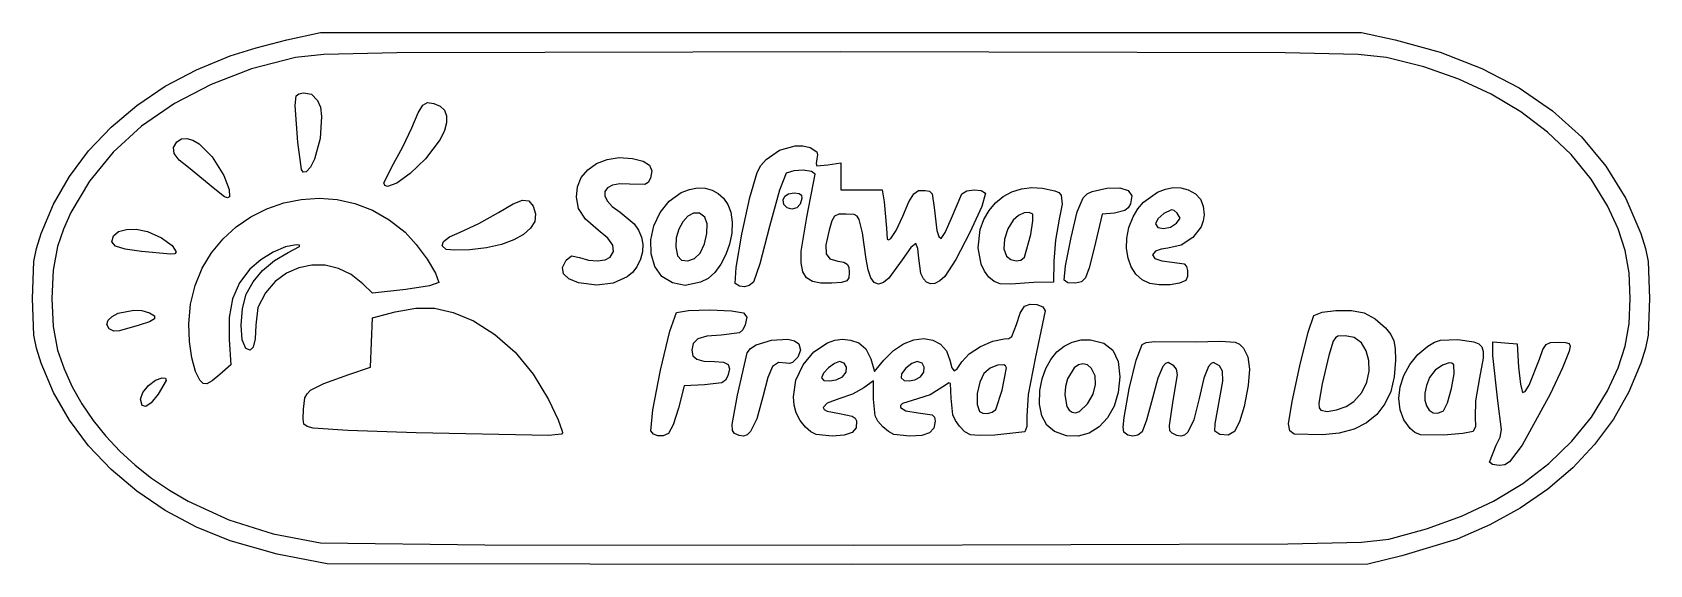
# Model space of a CAD drawing. Extents: x 0 to 141, y 0 to 47.
import ezdxf

# ---------------------------------------------------------------- set-up
doc = ezdxf.new("R2010")
doc.units = 0
doc.layers.get('0').update_dxf_attribs({"linetype": 'CONTINUOUS'})

msp = doc.modelspace()

# ---------------------------------------------------------------- linework, layer by layer
at = {"color": 7}
for p, q in [((22.150221, 45.908417), (25.090632, 46.566667)), ((25.090632, 46.566667), (70.3873, 46.566667)), ((70.3873, 46.566667), (115.683967, 46.566667)), ((115.683967, 46.566667), (118.624378, 45.908417)), ((17.211332, 44.532609), (19.486502, 45.232745)), ((19.486502, 45.232745), (22.150221, 45.908417)), ((118.624378, 45.908417), (122.554435, 44.83038)), ((14.280161, 43.319862), (17.211332, 44.532609)), ((22.896388, 44.369028), (19.088876, 43.381876)), ((25.372122, 44.646866), (22.896388, 44.369028)), ((31.718288, 44.798105), (25.372122, 44.646866)), ((70.3873, 44.873333), (31.718288, 44.798105)), ((109.056312, 44.798105), (70.3873, 44.873333)), ((115.402477, 44.646866), (109.056312, 44.798105)), ((117.878211, 44.369028), (115.402477, 44.646866)), ((121.121792, 43.557399), (117.878211, 44.369028)), ((122.554435, 44.83038), (126.154903, 43.435287)), ((11.567574, 41.871206), (14.280161, 43.319862)), ((19.088876, 43.381876), (15.56922, 42.041722)), ((124.16475, 42.490527), (121.121792, 43.557399)), ((126.987427, 41.181601), (124.16475, 42.490527)), ((126.154903, 43.435287), (129.410772, 41.734965)), ((9.089579, 40.201708), (11.567574, 41.871206)), ((15.56922, 42.041722), (12.367841, 40.372712)), ((22.86965, 40.216666), (22.966864, 41.052749)), ((22.966864, 41.052749), (23.191125, 41.214134)), ((23.191125, 41.214134), (23.591293, 41.29204)), ((23.591293, 41.29204), (24.288031, 41.197118)), ((24.288031, 41.197118), (24.830508, 40.645881)), ((129.570164, 39.643811), (126.987427, 41.181601)), ((129.410772, 41.734965), (132.307031, 39.741242)), ((6.862187, 38.326434), (9.089579, 40.201708)), ((12.367841, 40.372712), (9.515158, 38.398995)), ((23.115486, 37.023539), (22.86965, 40.216666)), ((24.830508, 40.645881), (25.068911, 40.048711)), ((25.068911, 40.048711), (25.178103, 39.246175)), ((33.02072, 38.270668), (33.568565, 39.564607)), ((33.568565, 39.564607), (33.974788, 40.242913)), ((33.974788, 40.242913), (34.383698, 40.464985)), ((34.383698, 40.464985), (34.939602, 40.390225)), ((34.939602, 40.390225), (35.501924, 40.153969)), ((35.501924, 40.153969), (35.873416, 39.784941)), ((35.873416, 39.784941), (36.056164, 39.296984)), ((131.8933, 37.890344), (129.570164, 39.643811)), ((132.307031, 39.741242), (134.828669, 37.465946)), ((4.901407, 36.260449), (6.862187, 38.326434)), ((9.515158, 38.398995), (7.041591, 36.144718)), ((25.178103, 39.246175), (25.058914, 37.333064)), ((32.257517, 36.606965), (33.02072, 38.270668)), ((35.863765, 38.019654), (35.492789, 37.257968)), ((36.052252, 38.703941), (35.863765, 38.019654)), ((36.056164, 39.296984), (36.052252, 38.703941)), ((12.285907, 36.562859), (12.588188, 37.055777)), ((12.588188, 37.055777), (12.978629, 37.295707)), ((12.978629, 37.295707), (13.443508, 37.33249)), ((13.443508, 37.33249), (13.96242, 37.180892)), ((13.96242, 37.180892), (14.514965, 36.855677)), ((14.514965, 36.855677), (15.639346, 35.74345)), ((23.418795, 34.62489), (23.115486, 37.023539)), ((25.058914, 37.333064), (24.573056, 35.522671)), ((31.443747, 35.141518), (32.257517, 36.606965)), ((35.492789, 37.257968), (34.211709, 35.557765)), ((65.048179, 36.329734), (66.395409, 36.708465)), ((66.395409, 36.708465), (67.066781, 36.702653)), ((67.066781, 36.702653), (67.700895, 36.549798)), ((133.937178, 35.93439), (131.8933, 37.890344)), ((134.828669, 37.465946), (136.960677, 34.920903)), ((3.22325, 34.018819), (4.901407, 36.260449)), ((7.041591, 36.144718), (4.977561, 33.634028)), ((12.346963, 36.035239), (12.285907, 36.562859)), ((12.779103, 35.45552), (12.346963, 36.035239)), ((13.590076, 34.806306), (12.779103, 35.45552)), ((15.639346, 35.74345), (16.653435, 34.113921)), ((24.573056, 35.522671), (24.223913, 34.848533)), ((34.211709, 35.557765), (32.893934, 34.280162)), ((49.099557, 35.156047), (50.023413, 35.517746)), ((50.023413, 35.517746), (51.083562, 35.676047)), ((51.083562, 35.676047), (52.250749, 35.603832)), ((52.250749, 35.603832), (53.154912, 35.364918)), ((53.154912, 35.364918), (53.716317, 34.998807)), ((63.418474, 34.976157), (63.873793, 35.515155)), ((63.873793, 35.515155), (65.048179, 36.329734)), ((67.700895, 36.549798), (68.292164, 36.179179)), ((68.293691, 35.551395), (68.215911, 35.15574)), ((68.292164, 36.179179), (68.353004, 35.920408)), ((68.353004, 35.920408), (68.293691, 35.551395)), ((69.251937, 35.027263), (70.3873, 35.208814)), ((70.3873, 35.208814), (70.3873, 34.043857)), ((135.682138, 33.789138), (133.937178, 35.93439)), ((1.843725, 31.61661), (3.22325, 34.018819)), ((15.880781, 32.934783), (13.590076, 34.806306)), ((16.653435, 34.113921), (17.136994, 32.896718)), ((23.584535, 34.415067), (23.418795, 34.62489)), ((23.418795, 34.62489), (23.418795, 34.62489)), ((23.820646, 34.431119), (23.584535, 34.415067)), ((24.223913, 34.848533), (23.820646, 34.431119)), ((30.593967, 33.48918), (31.443747, 35.141518)), ((32.893934, 34.280162), (31.733947, 33.44219)), ((47.43831, 33.12172), (47.777749, 33.930917)), ((47.777749, 33.930917), (48.34125, 34.618065)), ((48.34125, 34.618065), (49.099557, 35.156047)), ((53.800891, 33.89597), (53.588191, 33.518025)), ((53.716317, 34.998807), (53.932474, 34.508243)), ((53.932474, 34.508243), (53.800891, 33.89597)), ((62.458839, 32.188786), (63.086835, 34.366279)), ((63.086835, 34.366279), (63.418474, 34.976157)), ((65.625125, 34.317982), (65.039853, 32.849753)), ((66.272261, 34.52199), (65.625125, 34.317982)), ((67.104623, 34.565718), (66.272261, 34.52199)), ((67.822972, 34.460945), (67.104623, 34.565718)), ((67.41162, 30.498079), (68.128072, 34.219453)), ((68.128072, 34.219453), (67.822972, 34.460945)), ((68.215911, 35.15574), (68.295071, 34.966374)), ((68.295071, 34.966374), (69.251937, 35.027263)), ((70.3873, 34.043857), (70.3873, 32.878897)), ((137.10852, 31.467777), (135.682138, 33.789138)), ((136.960677, 34.920903), (138.688043, 32.117941)), ((4.977561, 33.634028), (3.353488, 30.891073)), ((16.719046, 32.258892), (15.880781, 32.934783)), ((15.880781, 32.934783), (15.880781, 32.934783)), ((17.136994, 32.896718), (17.148324, 32.262289)), ((30.676257, 33.2305), (30.593967, 33.48918)), ((30.593967, 33.48918), (30.593967, 33.48918)), ((30.908405, 33.144859), (30.676257, 33.2305)), ((31.733947, 33.44219), (30.908405, 33.144859)), ((47.352189, 32.217589), (47.43831, 33.12172)), ((49.832246, 32.731771), (49.821982, 32.342392)), ((50.059609, 33.047184), (49.832246, 32.731771)), ((50.497484, 33.269086), (50.059609, 33.047184)), ((51.139281, 33.377934), (50.497484, 33.269086)), ((51.97841, 33.354185), (51.139281, 33.377934)), ((53.302963, 33.328327), (51.97841, 33.354185)), ((53.588191, 33.518025), (53.302963, 33.328327)), ((55.430754, 31.895059), (56.476626, 32.625394)), ((56.476626, 32.625394), (57.199406, 32.901467)), ((57.199406, 32.901467), (57.898415, 33.026848)), ((57.898415, 33.026848), (58.559201, 33.00722)), ((58.559201, 33.00722), (59.167306, 32.848261)), ((59.167306, 32.848261), (59.708277, 32.555653)), ((59.708277, 32.555653), (60.167657, 32.135077)), ((65.039853, 32.849753), (64.177187, 29.66464)), ((65.484118, 32.323881), (65.810723, 32.525671)), ((65.810723, 32.525671), (66.311735, 32.596681)), ((66.311735, 32.596681), (66.733603, 32.554387)), ((66.733603, 32.554387), (66.947614, 32.403505)), ((66.947614, 32.403505), (66.973085, 32.108036)), ((70.3873, 32.878897), (72.184819, 32.878897)), ((72.184819, 32.878897), (73.982337, 32.878897)), ((73.982337, 32.878897), (74.157267, 31.820564)), ((76.297158, 31.814048), (76.717708, 32.516785)), ((76.717708, 32.516785), (77.146481, 32.807195)), ((77.146481, 32.807195), (77.70092, 32.822611)), ((77.70092, 32.822611), (78.09735, 32.736984)), ((78.09735, 32.736984), (78.326652, 32.527545)), ((78.326652, 32.527545), (78.504381, 31.326675)), ((79.994413, 30.409453), (80.910046, 32.52612)), ((80.910046, 32.52612), (81.335934, 32.77665)), ((81.335934, 32.77665), (81.965186, 32.869271)), ((81.965186, 32.869271), (82.580865, 32.799928)), ((82.580865, 32.799928), (82.966035, 32.564564)), ((82.966035, 32.564564), (82.631524, 31.40547)), ((84.512505, 32.274585), (85.270276, 32.681988)), ((85.270276, 32.681988), (86.10119, 32.947543)), ((86.10119, 32.947543), (86.990732, 33.061625)), ((86.990732, 33.061625), (87.924386, 33.014606)), ((87.924386, 33.014606), (89.012043, 32.792089)), ((89.012043, 32.792089), (89.345016, 32.624146)), ((89.345016, 32.624146), (89.553605, 32.388639)), ((89.553605, 32.388639), (89.646188, 31.625619)), ((91.475912, 32.161422), (91.818494, 32.506552)), ((91.818494, 32.506552), (92.255163, 32.732436)), ((92.255163, 32.732436), (93.535692, 32.99756)), ((93.535692, 32.99756), (94.643989, 33.03684)), ((94.643989, 33.03684), (95.378036, 32.810806)), ((95.378036, 32.810806), (95.701655, 32.343184)), ((96.720292, 31.789778), (97.94678, 32.664769)), ((97.94678, 32.664769), (98.619862, 32.926427)), ((98.619862, 32.926427), (99.302045, 33.055762)), ((99.302045, 33.055762), (99.970236, 33.04145)), ((99.970236, 33.04145), (100.601343, 32.872166)), ((100.601343, 32.872166), (101.236112, 32.51907)), ((101.236112, 32.51907), (101.669277, 32.05671)), ((0.778841, 29.068889), (1.843725, 31.61661)), ((16.986785, 32.178696), (16.719046, 32.258892)), ((17.148324, 32.262289), (16.986785, 32.178696)), ((19.028845, 30.516449), (20.412265, 31.214117)), ((20.412265, 31.214117), (21.877419, 31.723323)), ((21.877419, 31.723323), (23.400692, 32.034063)), ((23.400692, 32.034063), (24.958474, 32.136333)), ((24.958474, 32.136333), (26.527152, 32.020128)), ((26.527152, 32.020128), (28.083113, 31.675447)), ((28.083113, 31.675447), (29.602747, 31.092283)), ((29.602747, 31.092283), (31.06244, 30.260634)), ((40.574381, 30.899978), (41.838112, 31.643121)), ((41.838112, 31.643121), (42.673875, 31.967036)), ((42.673875, 31.967036), (43.212291, 31.895735)), ((43.212291, 31.895735), (43.583981, 31.453232)), ((43.583981, 31.453232), (43.803125, 30.769317)), ((47.548642, 31.245641), (47.352189, 32.217589)), ((48.153028, 30.327304), (47.548642, 31.245641)), ((49.821982, 32.342392), (50.035409, 31.89859)), ((50.035409, 31.89859), (50.479115, 31.419909)), ((50.479115, 31.419909), (51.159689, 30.925891)), ((54.637557, 30.900277), (55.430754, 31.895059)), ((60.167657, 32.135077), (60.530993, 31.592212)), ((60.530993, 31.592212), (60.783828, 30.932741)), ((61.765953, 29.014686), (62.458839, 32.188786)), ((65.347023, 32.008167), (65.484118, 32.323881)), ((65.414545, 31.595387), (65.347023, 32.008167)), ((65.694235, 31.29089), (65.414545, 31.595387)), ((65.414545, 31.595387), (65.414545, 31.595387)), ((66.120353, 31.198002), (65.694235, 31.29089)), ((66.547263, 31.312955), (66.120353, 31.198002)), ((66.829328, 31.631983), (66.547263, 31.312955)), ((66.973085, 32.108036), (66.829328, 31.631983)), ((74.157267, 31.820564), (74.335304, 29.528228)), ((75.767387, 30.561652), (76.297158, 31.814048)), ((78.504381, 31.326675), (78.725069, 29.315276)), ((82.631524, 31.40547), (81.606401, 29.150372)), ((82.823198, 30.297564), (83.274451, 31.072746)), ((83.274451, 31.072746), (83.842391, 31.734962)), ((83.842391, 31.734962), (84.512505, 32.274585)), ((89.646188, 31.625619), (89.386907, 30.324391)), ((90.948081, 30.942326), (91.475912, 32.161422)), ((95.096262, 31.072158), (94.18975, 30.850673)), ((95.370234, 31.30766), (95.096262, 31.072158)), ((95.578665, 31.657702), (95.370234, 31.30766)), ((95.701655, 32.343184), (95.578665, 31.657702)), ((95.807324, 30.521379), (96.213071, 31.199093)), ((96.213071, 31.199093), (96.720292, 31.789778)), ((99.158874, 31.123811), (98.485339, 30.799278)), ((99.384932, 31.058751), (99.158874, 31.123811)), ((99.634387, 30.846101), (99.384932, 31.058751)), ((101.669277, 32.05671), (101.917186, 31.459656)), ((101.917186, 31.459656), (101.996189, 30.702476)), ((138.042936, 29.469509), (137.10852, 31.467777)), ((138.688043, 32.117941), (139.995758, 29.068889)), ((3.353488, 30.891073), (2.715941, 29.440042)), ((16.60165, 28.595743), (17.750769, 29.640323)), ((17.750769, 29.640323), (19.028845, 30.516449)), ((31.06244, 30.260634), (32.43858, 29.170495)), ((37.227772, 29.186367), (38.851785, 29.92955)), ((38.851785, 29.92955), (40.574381, 30.899978)), ((43.726507, 30.12012), (43.37229, 29.518156)), ((43.803125, 30.769317), (43.726507, 30.12012)), ((49.245153, 29.360439), (48.153028, 30.327304)), ((51.159689, 30.925891), (52.37317, 29.913481)), ((52.37317, 29.913481), (52.771858, 29.34691)), ((53.846842, 28.503461), (54.106448, 29.73757)), ((54.106448, 29.73757), (54.637557, 30.900277)), ((56.616874, 30.086766), (56.263741, 29.440458)), ((57.061725, 30.571856), (56.616874, 30.086766)), ((57.557229, 30.837508), (57.061725, 30.571856)), ((58.062324, 30.825502), (57.557229, 30.837508)), ((58.535948, 30.477618), (58.062324, 30.825502)), ((58.740174, 29.90431), (58.535948, 30.477618)), ((58.723078, 29.076465), (58.740174, 29.90431)), ((60.783828, 30.932741), (60.918078, 30.04696)), ((60.918078, 30.04696), (60.880756, 29.103796)), ((64.177187, 29.66464), (63.325454, 26.427614)), ((66.922329, 27.530537), (67.41162, 30.498079)), ((69.57942, 30.158453), (69.347591, 29.35112)), ((69.814836, 30.578317), (69.57942, 30.158453)), ((70.186685, 30.73736), (69.814836, 30.578317)), ((70.827813, 30.762231), (70.186685, 30.73736)), ((71.546521, 30.709304), (70.827813, 30.762231)), ((71.781582, 30.571076), (71.546521, 30.709304)), ((71.962166, 30.294277), (71.781582, 30.571076)), ((72.245058, 29.132781), (71.962166, 30.294277)), ((75.200141, 29.327083), (75.767387, 30.561652)), ((79.467793, 29.163706), (79.994413, 30.409453)), ((82.503148, 29.419042), (82.823198, 30.297564)), ((85.383096, 30.238262), (84.895896, 29.48702)), ((85.849221, 30.629845), (85.383096, 30.238262)), ((86.329742, 30.857974), (85.849221, 30.629845)), ((86.765021, 30.904747), (86.329742, 30.857974)), ((87.09542, 30.752262), (86.765021, 30.904747)), ((86.906922, 28.993803), (87.096507, 30.161383)), ((87.096507, 30.161383), (87.09542, 30.752262)), ((89.386907, 30.324391), (89.059788, 28.500195)), ((90.421813, 28.732959), (90.948081, 30.942326)), ((93.128251, 30.762236), (92.411663, 27.798903)), ((94.18975, 30.850673), (93.128251, 30.762236)), ((95.27096, 28.67402), (95.455059, 29.600927)), ((95.455059, 29.600927), (95.807324, 30.521379)), ((97.975085, 30.342505), (97.762856, 29.909062)), ((97.762856, 29.909062), (97.967269, 29.593799)), ((97.967269, 29.593799), (98.460827, 29.49957)), ((98.485339, 30.799278), (97.975085, 30.342505)), ((98.460827, 29.49957), (99.064011, 29.621793)), ((99.064011, 29.621793), (99.5973, 29.955885)), ((99.5973, 29.955885), (99.913706, 30.413402)), ((99.5973, 29.955885), (99.5973, 29.955885)), ((99.913706, 30.413402), (99.634387, 30.846101)), ((101.724398, 29.641046), (101.007997, 28.711539)), ((101.925148, 30.163807), (101.724398, 29.641046)), ((101.996189, 30.702476), (101.925148, 30.163807)), ((0.369595, 27.770152), (0.778841, 29.068889)), ((2.715941, 29.440042), (2.19979, 27.94)), ((6.918724, 28.352035), (7.063219, 28.865003)), ((7.247551, 27.970225), (6.918724, 28.352035)), ((7.063219, 28.865003), (7.499993, 29.237227)), ((7.499993, 29.237227), (8.186658, 29.429069)), ((8.186658, 29.429069), (9.050545, 29.431425)), ((9.050545, 29.431425), (10.018983, 29.235194)), ((10.018983, 29.235194), (11.240158, 28.697052)), ((11.240158, 28.697052), (12.157815, 28.022126)), ((15.6051, 27.392712), (16.60165, 28.595743)), ((32.43858, 29.170495), (33.419369, 28.107157)), ((35.684599, 27.988138), (35.785713, 28.357766)), ((35.785713, 28.357766), (36.3076, 28.766541)), ((36.3076, 28.766541), (37.227772, 29.186367)), ((41.903702, 28.505997), (40.825654, 28.120836)), ((42.758634, 28.975943), (41.903702, 28.505997)), ((43.37229, 29.518156), (42.758634, 28.975943)), ((50.084187, 28.665092), (49.245153, 29.360439)), ((50.532078, 28.055801), (50.084187, 28.665092)), ((52.771858, 29.34691), (53.029222, 28.748717)), ((53.029222, 28.748717), (53.143297, 28.12537)), ((53.868155, 27.29447), (53.846842, 28.503461)), ((56.043388, 28.691152), (55.996878, 27.897067)), ((56.263741, 29.440458), (56.043388, 28.691152)), ((58.117026, 27.345713), (58.507688, 28.16622)), ((58.507688, 28.16622), (58.723078, 29.076465)), ((60.880756, 29.103796), (60.691683, 28.149443)), ((61.256364, 26.100574), (61.765953, 29.014686)), ((69.347591, 29.35112), (69.071845, 28.084657)), ((72.565506, 26.840445), (72.245058, 29.132781)), ((74.335304, 29.528228), (74.412229, 28.588447)), ((74.412229, 28.588447), (74.533113, 28.504532)), ((74.533113, 28.504532), (74.733466, 28.622094)), ((74.733466, 28.622094), (75.200141, 29.327083)), ((76.908804, 28.203446), (76.452587, 27.845761)), ((77.086659, 27.761358), (76.908804, 28.203446)), ((78.725069, 29.315276), (78.89589, 28.812921)), ((78.89589, 28.812921), (79.107157, 28.645564)), ((79.107157, 28.645564), (79.467793, 29.163706)), ((81.606401, 29.150372), (80.37679, 26.793593)), ((82.322445, 27.832449), (82.503148, 29.419042)), ((84.608103, 28.584685), (84.556696, 27.723507)), ((84.895896, 29.48702), (84.608103, 28.584685)), ((86.360528, 26.997008), (86.906922, 28.993803)), ((89.059788, 28.500195), (88.904973, 26.670014)), ((89.938682, 26.24082), (90.421813, 28.732959)), ((95.247176, 27.771987), (95.27096, 28.67402)), ((101.007997, 28.711539), (99.995446, 28.050527)), ((138.650895, 27.593561), (138.042936, 29.469509)), ((139.995758, 29.068889), (140.405004, 27.770152)), ((0.133818, 26.617148), (0.369595, 27.770152)), ((2.19979, 27.94), (1.815446, 25.884404)), ((8.091799, 27.696031), (7.247551, 27.970225)), ((9.493567, 27.505911), (8.091799, 27.696031)), ((12.037854, 27.275846), (9.493567, 27.505911)), ((9.493567, 27.505911), (9.493567, 27.505911)), ((12.393873, 27.307757), (12.037854, 27.275846)), ((12.157815, 28.022126), (12.510774, 27.463897)), ((12.510774, 27.463897), (12.393873, 27.307757)), ((14.784732, 26.041235), (15.6051, 27.392712)), ((19.89007, 26.784217), (18.942108, 25.969318)), ((20.965009, 27.451683), (19.89007, 26.784217)), ((22.036462, 27.903676), (20.965009, 27.451683)), ((21.082629, 26.715676), (22.26841, 27.407359)), ((22.973965, 28.072156), (22.036462, 27.903676)), ((22.26841, 27.407359), (23.24094, 27.936422)), ((23.251068, 28.042787), (22.973965, 28.072156)), ((23.24094, 27.936422), (23.251068, 28.042787)), ((33.419369, 28.107157), (34.374357, 26.82479)), ((34.374357, 26.82479), (35.099085, 25.625468)), ((36.026745, 27.685754), (35.684599, 27.988138)), ((36.773311, 27.610625), (36.026745, 27.685754)), ((36.026745, 27.685754), (36.026745, 27.685754)), ((38.072856, 27.654936), (36.773311, 27.610625)), ((39.542652, 27.832977), (38.072856, 27.654936)), ((40.825654, 28.120836), (39.542652, 27.832977)), ((46.149513, 26.106803), (46.466704, 26.759252)), ((46.466704, 26.759252), (46.91677, 27.115253)), ((46.91677, 27.115253), (47.624616, 26.968873)), ((47.624616, 26.968873), (48.423028, 26.748803)), ((48.423028, 26.748803), (49.193266, 26.682963)), ((49.193266, 26.682963), (49.846294, 26.770027)), ((49.846294, 26.770027), (50.293078, 27.008667)), ((50.293078, 27.008667), (50.598488, 27.510886)), ((50.598488, 27.510886), (50.532078, 28.055801)), ((52.93371, 26.829082), (52.606115, 26.169075)), ((53.112115, 27.483336), (52.93371, 26.829082)), ((53.143297, 28.12537), (53.112115, 27.483336)), ((54.179799, 26.20712), (53.868155, 27.29447)), ((55.996878, 27.897067), (56.165273, 27.116422)), ((56.165273, 27.116422), (56.509529, 26.755579)), ((56.509529, 26.755579), (57.049474, 26.685249)), ((57.049474, 26.685249), (57.635256, 26.887829)), ((57.635256, 26.887829), (58.117026, 27.345713)), ((58.117026, 27.345713), (58.117026, 27.345713)), ((60.37068, 27.230097), (59.93757, 26.391951)), ((60.691683, 28.149443), (60.37068, 27.230097)), ((66.907064, 26.50486), (66.922329, 27.530537)), ((69.071845, 28.084657), (69.082597, 27.299114)), ((69.082597, 27.299114), (69.415218, 26.869296)), ((69.415218, 26.869296), (70.105078, 26.670008)), ((72.741003, 25.896808), (72.565506, 26.840445)), ((75.709359, 26.76724), (74.562421, 25.183287)), ((76.452587, 27.845761), (75.709359, 26.76724)), ((77.160634, 26.917021), (77.086659, 27.761358)), ((77.344426, 25.584631), (77.160634, 26.917021)), ((80.37679, 26.793593), (79.428811, 25.329453)), ((82.596557, 26.391219), (82.322445, 27.832449)), ((84.556696, 27.723507), (84.778652, 27.095735)), ((84.778652, 27.095735), (85.162557, 26.802435)), ((85.162557, 26.802435), (85.619899, 26.684113)), ((86.052086, 26.746919), (86.360528, 26.997008)), ((86.360528, 26.997008), (86.360528, 26.997008)), ((92.411663, 27.798903), (91.984801, 26.093419)), ((95.375858, 26.926157), (95.247176, 27.771987)), ((95.649153, 26.16786), (95.375858, 26.926157)), ((97.765215, 27.524112), (97.510278, 27.201246)), ((97.510278, 27.201246), (97.713555, 26.904247)), ((97.713555, 26.904247), (98.305761, 26.678635)), ((98.253176, 27.713393), (97.765215, 27.524112)), ((98.835204, 27.794582), (98.253176, 27.713393)), ((99.995446, 28.050527), (98.835204, 27.794582)), ((138.980439, 25.643888), (138.650895, 27.593561)), ((140.405004, 27.770152), (140.640781, 26.617148)), ((0, 23.424444), (0.133818, 26.617148)), ((1.815446, 25.884404), (1.687093, 23.425611)), ((14.164157, 24.551315), (14.784732, 26.041235)), ((18.942108, 25.969318), (18.019055, 24.770699)), ((19.208939, 24.859168), (20.04734, 25.850954)), ((20.04734, 25.850954), (21.082629, 26.715676)), ((22.118978, 25.605248), (21.145114, 24.878806)), ((23.192718, 26.086474), (22.118978, 25.605248)), ((24.329191, 26.31904), (23.192718, 26.086474)), ((25.491252, 26.299505), (24.329191, 26.31904)), ((26.641757, 26.024425), (25.491252, 26.299505)), ((27.743562, 25.490359), (26.641757, 26.024425)), ((28.759523, 24.693863), (27.743562, 25.490359)), ((35.099085, 25.625468), (35.389098, 24.811265)), ((46.222544, 25.557125), (46.149513, 26.106803)), ((46.682805, 25.115783), (46.222544, 25.557125)), ((52.233378, 25.685483), (51.761732, 25.284218)), ((52.606115, 26.169075), (52.233378, 25.685483)), ((54.791191, 25.337933), (54.179799, 26.20712)), ((59.412173, 25.681202), (58.814312, 25.144043)), ((59.93757, 26.391951), (59.412173, 25.681202)), ((61.178262, 24.703046), (61.256364, 26.100574)), ((63.325454, 26.427614), (62.766473, 24.834565)), ((67.059912, 25.744305), (66.907064, 26.50486)), ((67.392269, 25.218667), (67.059912, 25.744305)), ((70.105078, 26.670008), (70.629835, 26.568584)), ((70.629835, 26.568584), (70.928226, 26.411303)), ((70.928226, 26.411303), (71.061988, 26.136431)), ((71.061988, 26.136431), (71.092856, 25.682231)), ((71.092856, 25.682231), (71.063698, 25.200364)), ((72.98101, 25.220111), (72.741003, 25.896808)), ((77.558404, 25.133924), (77.344426, 25.584631)), ((82.883264, 25.782165), (82.596557, 26.391219)), ((83.258586, 25.27791), (82.883264, 25.782165)), ((85.619899, 26.684113), (86.052086, 26.746919)), ((88.904973, 26.670014), (88.872856, 24.835569)), ((89.80426, 25.004688), (89.938682, 26.24082)), ((91.984801, 26.093419), (91.673123, 25.203079)), ((96.059212, 25.528423), (95.649153, 26.16786)), ((96.598183, 25.039177), (96.059212, 25.528423)), ((98.305761, 26.678635), (99.217607, 26.56993)), ((99.217607, 26.56993), (100.245053, 26.418801)), ((100.245053, 26.418801), (100.44671, 26.2106)), ((100.44671, 26.2106), (100.538415, 25.861351)), ((100.538415, 25.861351), (100.535929, 25.32661)), ((139.079611, 23.424444), (138.980439, 25.643888)), ((140.640781, 26.617148), (140.774601, 23.424444)), ((13.766988, 22.932957), (14.164157, 24.551315)), ((18.019055, 24.770699), (17.417948, 23.384854)), ((18.613824, 23.786287), (19.208939, 24.859168)), ((21.145114, 24.878806), (20.308272, 23.910589)), ((29.606189, 23.875221), (28.759523, 24.693863)), ((32.498967, 24.189986), (29.606189, 23.875221)), ((34.58353, 24.502449), (32.498967, 24.189986)), ((35.389098, 24.811265), (34.58353, 24.502449)), ((47.5273, 24.788342), (46.682805, 25.115783)), ((49.126251, 24.567733), (47.5273, 24.788343)), ((47.5273, 24.788343), (47.5273, 24.788342)), ((50.569753, 24.741731), (49.126251, 24.567733)), ((51.761732, 25.284218), (50.569753, 24.741731)), ((55.711745, 24.783432), (54.791191, 25.337933)), ((56.820645, 24.54556), (55.711745, 24.783432)), ((55.711745, 24.783432), (55.711745, 24.783432)), ((58.163807, 24.826671), (56.820645, 24.54556)), ((58.814312, 25.144043), (58.163807, 24.826671)), ((61.546697, 24.477565), (61.178262, 24.703047)), ((61.178262, 24.703047), (61.178262, 24.703046)), ((61.977888, 24.427941), (61.546697, 24.477565)), ((62.406319, 24.548749), (61.977888, 24.427941)), ((62.766473, 24.834565), (62.406319, 24.548749)), ((67.915528, 24.897739), (67.392269, 25.218667)), ((68.641086, 24.751315), (67.915528, 24.897739)), ((69.580337, 24.74919), (68.641086, 24.751315)), ((70.438188, 24.8145), (69.580337, 24.74919)), ((70.889059, 24.938006), (70.438188, 24.8145)), ((71.063698, 25.200364), (70.889059, 24.938006)), ((73.284341, 24.810383), (72.98101, 25.220111)), ((73.64981, 24.667652), (73.284341, 24.810383)), ((74.076232, 24.791944), (73.64981, 24.667652)), ((74.562421, 25.183287), (74.076232, 24.791944)), ((77.839761, 24.836681), (77.558404, 25.133924)), ((78.177988, 24.700258), (77.839761, 24.836681)), ((78.562577, 24.732009), (78.177988, 24.700258)), ((78.983021, 24.939289), (78.562577, 24.732009)), ((79.428811, 25.329453), (78.983021, 24.939289)), ((83.714163, 24.901274), (83.258586, 25.27791)), ((84.241632, 24.675078), (83.714163, 24.901274)), ((84.241632, 24.675075), (84.241632, 24.675078)), ((85.183413, 24.645357), (84.241632, 24.675075)), ((87.158968, 24.812568), (85.183413, 24.645357)), ((88.872856, 24.835569), (87.158968, 24.812568)), ((90.137474, 24.784171), (89.80426, 25.004688)), ((89.80426, 25.004688), (89.80426, 25.004688)), ((90.80662, 24.749277), (90.137474, 24.784171)), ((91.329454, 24.848244), (90.80662, 24.749277)), ((91.673123, 25.203079), (91.329454, 24.848244)), ((97.258217, 24.731449), (96.598183, 25.039177)), ((98.092408, 24.600472), (97.258217, 24.731449)), ((97.258217, 24.731449), (97.258217, 24.731449)), ((99.028756, 24.608592), (98.092408, 24.600472)), ((99.864607, 24.739869), (99.028756, 24.608592)), ((100.397304, 24.978363), (99.864607, 24.739869)), ((100.535929, 25.32661), (100.397304, 24.978363)), ((0.133818, 20.23174), (0, 23.424444)), ((1.687093, 23.425611), (1.814785, 20.969923)), ((13.616837, 21.196165), (13.766988, 22.932957)), ((17.417948, 23.384854), (17.124403, 21.763437)), ((18.179984, 21.09489), (18.29496, 22.546976)), ((18.29496, 22.546976), (18.613824, 23.786287)), ((19.62929, 22.623654), (19.44803, 21.088367)), ((20.308272, 23.910589), (19.62929, 22.623654)), ((31.581745, 22.240491), (33.376225, 22.574926)), ((33.376225, 22.574926), (35.000418, 22.568262)), ((35.000418, 22.568262), (36.617906, 22.201664)), ((85.992993, 22.14371), (86.360545, 22.74187)), ((86.360545, 22.74187), (86.843597, 22.91679)), ((86.843597, 22.91679), (87.442364, 22.879131)), ((87.442364, 22.879131), (87.95191, 22.673819)), ((87.95191, 22.673819), (88.1673, 22.345782)), ((138.980439, 21.205), (139.079611, 23.424444)), ((140.774601, 23.424444), (140.640781, 20.23174)), ((6.48779, 21.148273), (6.589499, 21.515039)), ((6.68884, 20.772227), (6.48779, 21.148273)), ((6.589499, 21.515039), (6.933968, 21.848516)), ((6.933968, 21.848516), (7.461194, 22.124695)), ((7.461194, 22.124695), (8.823921, 22.409125)), ((8.823921, 22.409125), (9.539421, 22.369359)), ((10.197808, 21.372563), (9.286188, 21.084574)), ((9.539421, 22.369359), (10.197678, 22.17626)), ((10.197678, 22.17626), (10.635793, 21.897135)), ((10.641756, 21.636327), (10.197808, 21.372563)), ((10.635793, 21.897135), (10.641756, 21.636327)), ((13.680788, 19.675069), (13.616837, 21.196165)), ((17.124403, 21.763437), (17.124038, 19.858101)), ((29.524379, 19.578174), (29.606189, 21.731111)), ((29.606189, 21.731111), (31.581745, 22.240491)), ((36.617906, 22.201664), (38.392272, 21.456294)), ((38.392272, 21.456294), (40.26924, 20.291477)), ((55.496768, 20.565961), (56.067788, 22.20604)), ((56.067788, 22.20604), (57.116595, 22.375708)), ((57.116595, 22.375708), (58.984377, 22.422052)), ((58.984377, 22.422052), (60.854519, 22.350564)), ((60.854519, 22.350564), (61.910403, 22.166738)), ((61.910403, 22.166738), (62.178588, 21.793964)), ((62.178588, 21.793964), (62.045836, 21.112728)), ((85.261484, 20.115085), (85.654591, 21.158132)), ((85.654591, 21.158132), (85.992993, 22.14371)), ((88.1673, 22.345782), (87.293986, 18.188381)), ((111.053447, 20.486373), (111.538156, 21.93152)), ((111.538156, 21.93152), (112.258451, 22.219993)), ((112.258451, 22.219993), (113.472571, 22.369053)), ((113.472571, 22.369053), (114.815058, 22.358851)), ((114.815058, 22.358851), (115.920455, 22.169537)), ((115.920455, 22.169537), (116.883299, 21.647235)), ((116.883299, 21.647235), (117.786528, 20.857393)), ((138.650895, 19.255326), (138.980439, 21.205)), ((0.369595, 19.078735), (0.133818, 20.23174)), ((1.814785, 20.969923), (2.198577, 18.923641)), ((7.094467, 20.583787), (6.68884, 20.772227)), ((6.68884, 20.772227), (6.68884, 20.772227)), ((7.592854, 20.607906), (7.094467, 20.583787)), ((9.286188, 21.084574), (7.592854, 20.607906)), ((17.124038, 19.858101), (17.275396, 17.649836)), ((18.272071, 19.809642), (18.179984, 21.09489)), ((18.574395, 19.070851), (18.272071, 19.809642)), ((19.38375, 19.898722), (19.222821, 19.180019)), ((19.44803, 21.088367), (19.38375, 19.898722)), ((40.26924, 20.291477), (42.014872, 18.730859)), ((54.688455, 17.183396), (55.496768, 20.565961)), ((57.923846, 19.892393), (57.52008, 19.502215)), ((58.704514, 20.121112), (57.923846, 19.892393)), ((59.950223, 20.234427), (58.704514, 20.121112)), ((61.540147, 20.424685), (59.950223, 20.234427)), ((61.848394, 20.672901), (61.540147, 20.424685)), ((62.045836, 21.112728), (61.848394, 20.672901)), ((62.995692, 19.373217), (64.350998, 19.799249)), ((64.350998, 19.799249), (65.768256, 19.864403)), ((65.768256, 19.864403), (66.334421, 19.732296)), ((66.334421, 19.732296), (66.71724, 19.474745)), ((69.199008, 19.560827), (69.848553, 19.781244)), ((69.848553, 19.781244), (70.526753, 19.866584)), ((70.526753, 19.866584), (71.223538, 19.80083)), ((71.223538, 19.80083), (71.92884, 19.56796)), ((75.82123, 19.455067), (76.71809, 19.803117)), ((76.71809, 19.803117), (77.587095, 19.918479)), ((77.587095, 19.918479), (78.382112, 19.801207)), ((78.382112, 19.801207), (79.057005, 19.451354)), ((82.521196, 19.242169), (83.602155, 19.713729)), ((83.602155, 19.713729), (84.583453, 19.896666)), ((84.583453, 19.896666), (84.988954, 19.939153)), ((84.988954, 19.939153), (85.261484, 20.115085)), ((90.514408, 19.624032), (91.285189, 19.806558)), ((91.285189, 19.806558), (92.109098, 19.808241)), ((92.109098, 19.808241), (93.271021, 19.514671)), ((110.321191, 17.550792), (111.053447, 20.486373)), ((113.422882, 19.984691), (113.235109, 19.692807)), ((113.640199, 20.127789), (113.422882, 19.984691)), ((114.263249, 20.178889), (113.640199, 20.127789)), ((115.063989, 20.009543), (114.263249, 20.178889)), ((115.682047, 19.547026), (115.063989, 20.009543)), ((117.786528, 20.857393), (118.246136, 20.278274)), ((118.246136, 20.278274), (118.505903, 19.736851)), ((118.505903, 19.736851), (118.621175, 19.052185)), ((122.038822, 19.615093), (122.578346, 19.801264)), ((122.578346, 19.801264), (124.088627, 19.832461)), ((124.088627, 19.832461), (125.482124, 19.651813)), ((140.640781, 20.23174), (140.405004, 19.078735)), ((0.778841, 17.779997), (0.369595, 19.078735)), ((2.198577, 18.923641), (2.765344, 17.304237)), ((13.882555, 18.240259), (13.680788, 19.675069)), ((18.956088, 18.911111), (18.574395, 19.070851)), ((19.222821, 19.180019), (18.956088, 18.911111)), ((29.442571, 17.425235), (29.524379, 19.578174)), ((42.014872, 18.730859), (43.583273, 16.82248)), ((57.52008, 19.502215), (57.405078, 18.904524)), ((57.405078, 18.904524), (57.502981, 18.435621)), ((57.502981, 18.435621), (57.831318, 18.132599)), ((61.368361, 14.993575), (62.232563, 18.680241)), ((62.232563, 18.680241), (62.506966, 19.054226)), ((62.506966, 19.054226), (62.995692, 19.373217)), ((66.624551, 18.313325), (66.16355, 17.856849)), ((66.85598, 18.924915), (66.624551, 18.313325)), ((66.71724, 19.474745), (66.85598, 18.924915)), ((67.088767, 17.648812), (68.026161, 18.77885)), ((68.026161, 18.77885), (69.199008, 19.560827)), ((71.92884, 19.56796), (72.549046, 19.044155)), ((72.549046, 19.044155), (72.976791, 18.149432)), ((74.128483, 18.060693), (74.94265, 18.874277)), ((74.94265, 18.874277), (75.82123, 19.455067)), ((79.057005, 19.451354), (79.565642, 18.868973)), ((79.565642, 18.868973), (79.861887, 18.054117)), ((80.911302, 17.896676), (81.553328, 18.597859)), ((81.553328, 18.597859), (82.521196, 19.242169)), ((88.644101, 18.114018), (89.181537, 18.765499)), ((89.181537, 18.765499), (89.809082, 19.272924)), ((89.809082, 19.272924), (90.514408, 19.624032)), ((93.271021, 19.514671), (94.062504, 18.905533)), ((94.062504, 18.905533), (94.514612, 17.94153)), ((96.07639, 18.050353), (96.599573, 19.410714)), ((96.599573, 19.410714), (96.940471, 19.577049)), ((96.940471, 19.577049), (97.684028, 19.663692)), ((97.684028, 19.663692), (101.220078, 19.639549)), ((101.220078, 19.639549), (103.432235, 19.687713)), ((103.432235, 19.687713), (104.704379, 19.621348)), ((104.704379, 19.621348), (105.077405, 19.428606)), ((105.077405, 19.428606), (105.40779, 19.089289)), ((105.40779, 19.089289), (105.793877, 18.325051)), ((105.793877, 18.325051), (105.932727, 17.25862)), ((112.848413, 18.451422), (112.280545, 15.98111)), ((113.235109, 19.692807), (112.848413, 18.451422)), ((116.108207, 18.859613), (115.682047, 19.547026)), ((116.333253, 18.015582), (116.108207, 18.859613)), ((118.621175, 19.052185), (118.6473, 18.043336)), ((119.901126, 17.677665), (120.600992, 18.545932)), ((120.600992, 18.545932), (121.476239, 19.279927)), ((121.476239, 19.279927), (122.038822, 19.615093)), ((125.482124, 19.651813), (125.904912, 19.474689)), ((125.904912, 19.474689), (126.167823, 19.199328)), ((126.167823, 19.199328), (126.287932, 18.795456)), ((126.287932, 18.795456), (126.28231, 18.232794)), ((127.113967, 18.444354), (127.113967, 19.648518)), ((127.113967, 19.648518), (128.1723, 19.560924)), ((127.566708, 14.522608), (127.113967, 18.444354)), ((128.1723, 19.560924), (129.230634, 19.473334)), ((129.230634, 19.473334), (129.371745, 17.449803)), ((131.190636, 18.132775), (131.487766, 18.981083)), ((131.487766, 18.981083), (131.759696, 19.421874)), ((131.759696, 19.421874), (132.152359, 19.588533)), ((132.152359, 19.588533), (132.811687, 19.614445)), ((132.811687, 19.614445), (133.448294, 19.598496)), ((133.762885, 18.838331), (133.195451, 17.371435)), ((133.448294, 19.598496), (133.765825, 19.507239)), ((133.844087, 19.275556), (133.762885, 18.838331)), ((133.765825, 19.507239), (133.844087, 19.275556)), ((138.042936, 17.379377), (138.650895, 19.255326)), ((140.405004, 19.078735), (139.995758, 17.779997)), ((1.843725, 15.232276), (0.778841, 17.779997)), ((2.765344, 17.304237), (3.474012, 15.741414)), ((14.189616, 17.058942), (13.882555, 18.240259)), ((14.56945, 16.298331), (14.189616, 17.058942)), ((17.275396, 17.649836), (16.304859, 16.797695)), ((27.548821, 16.790303), (29.442571, 17.425235)), ((54.008205, 13.734967), (54.688455, 17.183396)), ((57.831318, 18.132599), (58.44203, 17.969685)), ((58.44203, 17.969685), (59.38706, 17.921108)), ((59.38706, 17.921108), (60.15466, 17.86613)), ((60.15466, 17.86613), (60.572857, 17.671789)), ((60.682333, 17.293974), (60.523766, 16.688576)), ((60.572857, 17.671789), (60.682333, 17.293974)), ((64.43747, 17.488002), (64.022751, 16.538661)), ((64.935002, 17.852092), (64.43747, 17.488002)), ((65.613579, 17.772363), (64.935002, 17.852092)), ((65.890899, 17.754553), (65.613579, 17.772363)), ((66.16355, 17.856849), (65.890899, 17.754553)), ((66.467381, 16.298876), (67.088767, 17.648812)), ((68.869949, 16.914715), (68.693967, 16.509997)), ((69.293342, 17.379314), (68.869949, 16.914715)), ((69.807317, 17.762033), (69.293342, 17.379314)), ((70.255045, 17.921108), (69.807317, 17.762033)), ((70.668024, 17.777426), (70.255045, 17.921108)), ((70.520326, 16.610296), (70.825661, 16.998507)), ((70.866561, 17.428722), (70.668024, 17.777426)), ((70.825661, 16.998507), (70.866561, 17.428722)), ((72.976791, 18.149432), (73.303308, 17.059616)), ((73.303308, 17.059616), (74.128483, 18.060693)), ((76.028556, 17.341771), (75.664875, 16.869584)), ((76.538747, 17.748276), (76.028556, 17.341771)), ((77.028379, 17.921108), (76.538747, 17.748276)), ((77.441357, 17.777426), (77.028379, 17.921108)), ((77.293659, 16.610296), (77.598994, 16.998507)), ((77.639895, 17.428722), (77.441357, 17.777426)), ((77.598994, 16.998507), (77.639895, 17.428722)), ((79.861887, 18.054117), (80.03181, 17.37592)), ((80.03181, 17.37592), (80.234475, 17.127948)), ((80.234475, 17.127948), (80.5132, 17.3037)), ((80.5132, 17.3037), (80.911302, 17.896676)), ((82.825562, 16.89527), (82.462394, 16.134254)), ((83.368938, 17.353504), (82.825562, 16.89527)), ((84.014561, 17.61917), (83.368938, 17.353504)), ((84.554452, 17.641707), (84.014561, 17.61917)), ((84.418531, 15.425251), (84.780634, 17.370555)), ((84.719755, 17.546002), (84.554452, 17.641707)), ((84.780634, 17.370555), (84.719755, 17.546002)), ((87.293986, 18.188381), (86.682284, 15.066555)), ((87.888862, 16.42794), (88.209101, 17.330744)), ((88.209101, 17.330744), (88.644101, 18.114018)), ((90.681089, 17.381698), (90.095239, 16.418911)), ((91.050435, 17.648255), (90.681089, 17.381698)), ((91.441236, 17.742584), (91.050435, 17.648255)), ((91.831375, 17.642935), (91.441236, 17.742584)), ((92.198732, 17.327555), (91.831375, 17.642935)), ((92.506191, 16.696928), (92.198732, 17.327555)), ((94.514612, 17.94153), (94.658411, 16.583364)), ((95.472305, 15.548665), (96.07639, 18.050353)), ((98.399152, 17.49359), (97.958763, 16.485405)), ((98.623051, 17.743561), (98.399152, 17.49359)), ((98.855957, 17.833943), (98.623051, 17.743561)), ((99.368396, 17.56541), (98.855957, 17.833943)), ((99.597283, 17.250635), (99.368396, 17.56541)), ((99.666987, 16.780017), (99.597283, 17.250635)), ((102.384649, 17.502592), (101.979905, 16.48609)), ((102.59493, 17.750563), (102.384649, 17.502592)), ((102.817891, 17.836957), (102.59493, 17.750563)), ((103.324079, 17.560838), (102.817891, 17.836957)), ((103.58131, 17.080301), (103.324079, 17.560838)), ((103.615342, 16.222535), (103.58131, 17.080301)), ((105.932727, 17.25862), (105.824965, 15.840279)), ((109.649582, 14.44995), (110.321191, 17.550792)), ((116.143145, 16.130775), (116.347971, 17.08321)), ((116.347971, 17.08321), (116.333253, 18.015582)), ((118.6473, 18.043336), (118.544885, 16.598047)), ((119.38618, 16.719051), (119.901126, 17.677665)), ((122.110058, 17.17057), (121.624152, 16.536137)), ((122.73629, 17.62652), (122.110058, 17.17057)), ((123.331689, 17.813857), (122.73629, 17.62652)), ((123.564339, 17.778631), (123.331689, 17.813857)), ((123.725096, 17.642453), (123.564339, 17.778631)), ((123.760778, 16.871137), (123.725096, 17.642453)), ((126.28231, 18.232794), (125.962167, 16.509997)), ((129.371745, 17.449803), (129.527469, 15.964899)), ((130.29972, 15.870397), (131.190636, 18.132775)), ((133.195451, 17.371435), (132.111519, 15.091547)), ((137.10852, 15.381108), (138.042936, 17.379377)), ((139.995758, 17.779997), (138.955955, 15.281308)), ((3.474012, 15.741414), (4.318859, 14.239366)), ((9.619742, 15.24249), (10.096522, 15.847056)), ((10.096522, 15.847056), (10.706817, 16.319361)), ((10.706817, 16.319361), (11.299804, 16.509997)), ((11.63861, 16.284762), (10.942016, 15.092835)), ((11.299804, 16.509997), (11.586413, 16.46982)), ((11.586413, 16.46982), (11.63861, 16.284762)), ((14.867058, 16.026151), (14.56945, 16.298331)), ((14.56945, 16.298331), (14.56945, 16.298331)), ((15.191244, 16.000163), (14.867058, 16.026151)), ((15.638386, 16.2481), (15.191244, 16.000163)), ((16.304859, 16.797695), (15.638386, 16.2481)), ((24.218599, 15.439053), (25.381627, 16.028231)), ((25.381627, 16.028231), (27.548821, 16.790303)), ((43.583273, 16.82248), (44.928547, 14.614384)), ((56.733353, 15.804442), (56.243288, 13.858359)), ((58.492554, 15.888781), (56.733353, 15.804442)), ((60.011355, 16.075139), (58.492554, 15.888781)), ((60.32606, 16.301973), (60.011355, 16.075139)), ((60.523766, 16.688576), (60.32606, 16.301973)), ((64.022751, 16.538661), (63.592614, 14.862641)), ((66.242558, 14.857201), (66.467381, 16.298876)), ((68.693967, 16.509997), (68.893699, 16.289304)), ((68.893699, 16.289304), (69.378783, 16.238722)), ((69.378783, 16.238722), (69.978049, 16.348853)), ((69.978049, 16.348853), (70.520326, 16.610296)), ((70.520326, 16.610296), (70.520326, 16.610296)), ((72.382315, 15.633093), (71.398595, 15.099726)), ((73.209523, 16.244672), (72.382315, 15.633093)), ((73.209523, 14.662291), (73.209523, 16.244672)), ((75.664875, 16.869584), (75.614773, 16.499705)), ((75.614773, 16.499705), (75.892991, 16.289859)), ((75.892991, 16.289859), (76.315926, 16.241662)), ((76.315926, 16.241662), (76.808005, 16.350133)), ((76.808005, 16.350133), (77.293659, 16.610296)), ((77.293659, 16.610296), (77.293659, 16.610296)), ((79.488967, 15.884449), (78.155029, 15.029783)), ((79.761394, 16.08356), (79.488967, 15.884449)), ((79.909473, 16.017334), (79.761394, 16.08356)), ((79.982856, 14.740946), (79.909473, 16.017334)), ((82.462394, 16.134254), (82.251661, 15.134382)), ((87.695713, 15.417868), (87.888862, 16.42794)), ((89.922971, 15.766183), (89.860634, 15.028235)), ((90.095239, 16.418911), (89.922971, 15.766183)), ((92.328075, 15.102661), (92.547198, 15.936431)), ((92.547198, 15.936431), (92.506191, 16.696928)), ((94.658411, 16.583364), (94.526729, 15.237666)), ((95.031796, 13.071016), (95.472305, 15.548665)), ((97.958763, 16.485405), (97.495577, 14.750443)), ((99.313625, 14.52696), (99.666987, 16.780017)), ((101.979905, 16.48609), (101.55921, 14.715798)), ((102.950117, 12.516107), (103.615342, 16.222535)), ((105.824965, 15.840279), (105.471211, 14.020312)), ((112.280545, 15.98111), (111.98341, 14.294266)), ((115.709558, 15.226552), (116.143145, 16.130775)), ((118.544885, 16.598047), (118.239467, 15.327924)), ((118.949194, 14.706483), (119.06569, 15.714016)), ((119.06569, 15.714016), (119.38618, 16.719051)), ((121.341706, 15.83949), (121.210239, 15.17331)), ((121.624152, 16.536137), (121.341706, 15.83949)), ((123.1891, 14.327014), (123.541106, 15.583502)), ((123.541106, 15.583502), (123.760778, 16.871137)), ((125.962167, 16.509997), (125.621328, 14.501632)), ((129.527469, 15.964899), (129.703711, 15.236354)), ((129.947891, 15.316794), (130.29972, 15.870397)), ((3.22325, 12.830067), (1.843725, 15.232276)), ((4.318859, 14.239366), (5.294162, 12.802285)), ((9.427299, 14.655069), (9.619742, 15.24249)), ((9.545741, 14.111332), (9.427299, 14.655069)), ((9.427299, 14.655069), (9.427299, 14.655069)), ((9.86937, 14.012208), (9.545741, 14.111332)), ((10.350644, 14.343956), (9.86937, 14.012208)), ((10.942016, 15.092835), (10.350644, 14.343956)), ((23.5951, 13.783016), (23.732251, 14.773679)), ((23.732251, 14.773679), (23.911308, 15.131459)), ((23.911308, 15.131459), (24.218599, 15.439053)), ((44.928547, 14.614384), (45.767319, 12.869737)), ((60.922809, 12.458381), (61.368361, 14.993575)), ((63.592614, 14.862641), (63.071032, 12.945997)), ((66.304031, 14.142012), (66.242558, 14.857201)), ((66.494853, 13.451948), (66.304031, 14.142012)), ((69.169343, 14.307679), (68.836943, 13.936258)), ((70.195093, 14.676191), (69.169343, 14.307679)), ((71.398595, 15.099726), (70.195093, 14.676191)), ((73.353645, 13.212236), (73.209523, 14.662291)), ((75.576454, 14.11356), (75.572966, 13.942706)), ((75.744377, 14.279696), (75.576454, 14.11356)), ((76.596189, 14.547957), (75.744377, 14.279696)), ((78.155029, 15.029783), (76.596189, 14.547957)), ((80.125063, 13.304083), (79.982856, 14.740946)), ((82.251661, 15.134382), (82.228683, 14.189562)), ((82.228683, 14.189562), (82.428783, 13.593702)), ((83.866445, 13.758331), (84.418531, 15.425251)), ((86.682284, 15.066555), (86.554265, 13.189427)), ((87.665309, 14.210138), (87.695713, 15.417868)), ((87.875472, 13.197234), (87.665309, 14.210138)), ((89.860634, 15.028235), (90.040389, 14.011735)), ((91.147841, 13.580852), (91.855146, 14.252219)), ((91.855146, 14.252219), (92.328075, 15.102661)), ((91.855146, 14.252219), (91.855146, 14.252219)), ((94.526729, 15.237666), (94.156249, 14.046098)), ((97.495577, 14.750443), (96.986087, 12.823671)), ((98.973544, 12.36252), (99.313625, 14.52696)), ((101.55921, 14.715798), (101.094063, 12.864137)), ((109.346811, 12.509023), (109.649582, 14.44995)), ((111.98341, 14.294266), (112.012195, 13.890089)), ((114.368182, 14.02236), (115.037997, 14.438819)), ((115.037997, 14.438819), (115.709558, 15.226552)), ((115.037997, 14.438819), (115.037997, 14.438819)), ((117.733784, 14.235773), (117.030578, 13.324397)), ((118.239467, 15.327924), (117.733784, 14.235773)), ((119.046229, 13.740379), (118.949194, 14.706483)), ((121.210239, 15.17331), (121.216105, 14.570331)), ((121.216105, 14.570331), (121.345656, 14.063287)), ((122.827776, 13.649136), (123.1891, 14.327014)), ((125.621328, 14.501632), (125.581972, 13.081739)), ((127.880696, 12.010984), (127.566708, 14.522608)), ((132.111519, 15.091547), (129.673745, 10.653886)), ((129.703711, 15.236354), (129.947891, 15.316794)), ((135.709587, 13.096459), (137.10852, 15.381108)), ((138.955955, 15.281308), (137.615236, 12.923727)), ((4.901407, 10.588437), (3.22325, 12.830067)), ((5.294162, 12.802285), (6.394201, 11.434363)), ((23.56263, 12.944628), (23.5951, 13.783016)), ((23.641704, 12.488531), (23.56263, 12.944628)), ((45.767319, 12.869737), (46.116189, 11.880791)), ((53.821378, 11.897295), (54.008205, 13.734967)), ((56.243288, 13.858359), (55.787459, 12.414373)), ((63.071032, 12.945997), (62.523019, 11.827046)), ((66.825093, 12.803031), (66.494853, 13.451948)), ((67.304821, 12.211279), (66.825093, 12.803031)), ((68.836943, 13.936258), (68.930089, 13.766711)), ((68.930089, 13.766711), (69.19578, 13.617143)), ((69.19578, 13.617143), (70.24374, 13.405553)), ((70.24374, 13.405553), (71.368038, 13.185063)), ((71.368038, 13.185063), (71.632523, 13.00508)), ((71.632523, 13.00508), (71.748709, 12.756995)), ((71.748709, 12.756995), (71.720292, 12.163923)), ((73.60368, 12.739973), (73.353645, 13.212236)), ((74.034481, 12.254955), (73.60368, 12.739973)), ((75.572966, 13.942706), (76.03664, 13.636692)), ((76.03664, 13.636692), (77.090078, 13.461359)), ((77.090078, 13.461359), (78.326907, 13.285326)), ((78.326907, 13.285326), (78.526233, 13.082332)), ((78.571745, 12.741693), (78.460435, 12.12145)), ((78.526233, 13.082332), (78.571745, 12.741693)), ((80.348309, 12.798044), (80.125063, 13.304083)), ((80.713413, 12.29842), (80.348309, 12.798044)), ((82.428783, 13.593702), (82.740667, 13.436129)), ((82.740667, 13.436129), (83.149045, 13.418464)), ((83.149045, 13.418464), (83.556707, 13.529576)), ((83.556707, 13.529576), (83.866445, 13.758331)), ((83.866445, 13.758331), (83.866445, 13.758331)), ((86.554265, 13.189427), (86.564518, 12.28626)), ((88.317421, 12.403487), (87.875472, 13.197234)), ((90.040389, 14.011735), (90.244421, 13.695711)), ((90.244421, 13.695711), (90.50619, 13.514983)), ((90.50619, 13.514983), (90.811921, 13.47491)), ((90.811921, 13.47491), (91.147841, 13.580852)), ((93.583825, 13.039371), (92.846309, 12.248195)), ((94.156249, 14.046098), (93.583825, 13.039371)), ((94.949282, 12.205384), (95.031796, 13.071016)), ((96.986087, 12.823671), (96.592935, 11.803891)), ((101.094063, 12.864137), (100.585592, 11.792544)), ((105.078906, 12.671362), (104.632494, 11.855782)), ((105.471211, 14.020312), (105.078906, 12.671362)), ((112.012195, 13.890089), (112.15427, 13.68896)), ((112.15427, 13.68896), (112.715729, 13.592671)), ((112.715729, 13.592671), (113.523896, 13.722058)), ((113.523896, 13.722058), (114.368182, 14.02236)), ((117.030578, 13.324397), (116.132586, 12.596602)), ((119.366334, 12.859627), (119.046229, 13.740379)), ((119.919044, 12.108155), (119.366334, 12.859627)), ((121.345656, 14.063287), (121.585246, 13.684912)), ((121.585246, 13.684912), (121.921228, 13.467939)), ((121.921228, 13.467939), (122.339953, 13.445103)), ((122.339953, 13.445103), (122.827776, 13.649136)), ((122.827776, 13.649136), (122.827776, 13.649136)), ((125.581972, 13.081739), (125.612039, 12.265382)), ((134.00477, 10.986446), (135.709587, 13.096459)), ((137.615236, 12.923727), (135.987312, 10.720387)), ((6.394201, 11.434363), (7.613252, 10.139794)), ((23.909144, 12.263787), (23.641704, 12.488531)), ((24.441766, 12.119458), (23.909144, 12.263787)), ((27.462077, 11.915743), (24.441766, 12.119458)), ((33.416189, 11.71825), (27.462077, 11.915743)), ((44.914087, 11.486509), (33.416189, 11.71825)), ((33.416189, 11.71825), (33.416189, 11.71825)), ((46.062276, 11.595928), (44.914087, 11.486509)), ((46.133537, 11.715246), (46.062276, 11.595928)), ((46.116189, 11.880791), (46.133537, 11.715246)), ((54.060187, 11.597082), (53.821378, 11.897295)), ((53.821378, 11.897295), (53.821378, 11.897295)), ((54.443985, 11.453707), (54.060187, 11.597082)), ((54.906061, 11.476668), (54.443985, 11.453707)), ((55.379707, 11.67546), (54.906061, 11.476668)), ((55.787459, 12.414373), (55.379707, 11.67546)), ((60.944491, 11.926265), (60.922809, 12.458381)), ((61.113549, 11.681785), (60.944491, 11.926265)), ((61.52339, 11.479992), (61.113549, 11.681785)), ((61.113549, 11.681785), (61.113549, 11.681785)), ((61.890037, 11.430678), (61.52339, 11.479992)), ((62.220808, 11.543234), (61.890037, 11.430678)), ((62.523019, 11.827046), (62.220808, 11.543234)), ((67.763364, 11.809678), (67.304821, 12.211279)), ((67.304821, 12.211279), (67.304821, 12.211279)), ((68.224057, 11.572171), (67.763364, 11.809678)), ((69.625478, 11.429997), (68.224057, 11.572171)), ((70.67202, 11.508765), (69.625478, 11.429997)), ((71.365843, 11.750627), (70.67202, 11.508765)), ((71.720292, 12.163923), (71.365843, 11.750627)), ((74.515906, 11.827693), (74.034481, 12.254955)), ((74.983066, 11.577265), (74.515906, 11.827693)), ((76.376925, 11.429997), (74.983066, 11.577265)), ((77.414758, 11.49652), (76.376925, 11.429997)), ((78.092017, 11.716698), (77.414758, 11.49652)), ((78.460435, 12.12145), (78.092017, 11.716698)), ((81.172448, 11.801887), (80.713413, 12.29842)), ((81.650551, 11.554905), (81.172448, 11.801887)), ((82.426375, 11.487644), (81.650551, 11.554905)), ((83.77857, 11.530274), (82.426375, 11.487644)), ((86.400516, 11.807935), (83.77857, 11.530274)), ((86.564518, 12.28626), (86.400516, 11.807935)), ((88.982372, 11.853229), (88.317421, 12.403487)), ((90.011733, 11.475088), (88.982372, 11.853229)), ((88.982372, 11.853229), (88.982372, 11.853229)), ((91.023411, 11.435343), (90.011733, 11.475088)), ((91.980554, 11.703282), (91.023411, 11.435343)), ((92.846309, 12.248195), (91.980554, 11.703282)), ((94.999342, 11.782775), (94.949282, 12.205384)), ((95.354761, 11.525089), (94.999342, 11.782781)), ((94.999342, 11.782781), (94.999342, 11.782775)), ((95.792871, 11.443426), (95.354761, 11.525089)), ((96.232614, 11.536718), (95.792871, 11.443426)), ((96.592935, 11.803891), (96.232614, 11.536718)), ((99.020228, 11.911495), (98.973544, 12.36252)), ((99.203916, 11.687737), (99.020228, 11.911495)), ((99.613268, 11.482721), (99.203916, 11.687737)), ((99.975107, 11.425563), (99.613268, 11.482721)), ((100.29677, 11.525693), (99.975107, 11.425563)), ((100.585592, 11.792544), (100.29677, 11.525693)), ((102.940226, 11.883404), (102.950117, 12.516107)), ((103.369048, 11.583249), (102.940226, 11.883404)), ((104.079899, 11.513201), (103.369048, 11.583249)), ((104.632494, 11.855782), (104.079899, 11.513201)), ((109.465744, 11.912201), (109.346811, 12.509023)), ((109.827856, 11.608051), (109.465744, 11.912201)), ((112.2973, 11.542742), (109.827856, 11.608051)), ((109.827856, 11.608051), (109.827856, 11.608051)), ((113.763208, 11.70297), (112.2973, 11.542742)), ((115.04255, 12.055191), (113.763208, 11.70297)), ((116.132586, 12.596602), (115.04255, 12.055191)), ((120.34398, 11.747768), (119.919044, 12.108155)), ((119.919044, 12.108155), (119.919044, 12.108155)), ((120.834997, 11.558649), (120.34398, 11.747768)), ((122.82455, 11.534405), (120.834997, 11.558649)), ((124.503698, 11.664262), (122.82455, 11.534405)), ((125.401423, 11.841457), (124.503698, 11.664262)), ((125.612039, 12.265382), (125.401423, 11.841457)), ((127.425597, 10.640974), (127.755496, 11.354201)), ((127.755496, 11.354201), (127.880696, 12.010984)), ((6.862187, 8.522452), (4.901407, 10.588437)), ((7.613252, 10.139794), (8.945594, 8.922769)), ((126.831745, 9.183463), (127.425597, 10.640974)), ((129.673745, 10.653886), (128.588724, 9.200042)), ((132.006969, 9.059812), (134.00477, 10.986446)), ((135.987312, 10.720387), (134.085895, 8.684423)), ((9.089579, 6.647178), (6.862187, 8.522452)), ((8.945594, 8.922769), (10.385505, 7.787481)), ((127.08256, 8.976203), (126.831745, 9.183463)), ((126.831745, 9.183463), (126.831745, 9.183463)), ((127.685583, 8.889997), (127.08256, 8.976203)), ((128.169759, 8.951142), (127.685583, 8.889997)), ((128.588724, 9.200042), (128.169759, 8.951142)), ((129.729088, 7.3253), (132.006969, 9.059812)), ((134.085895, 8.684423), (131.924695, 6.828967)), ((10.385505, 7.787481), (11.927262, 6.738123)), ((127.184028, 5.791652), (129.729088, 7.3253)), ((11.567574, 4.97768), (9.089579, 6.647178)), ((11.927262, 6.738123), (13.565145, 5.778887)), ((13.565145, 5.778887), (17.106396, 4.147549)), ((124.384691, 4.467612), (127.184028, 5.791652)), ((131.924695, 6.828967), (129.517425, 5.167154)), ((14.280161, 3.529024), (11.567574, 4.97768)), ((121.34398, 3.361921), (124.384691, 4.467612)), ((129.517425, 5.167154), (126.877796, 3.712118)), ((17.211332, 2.316277), (14.280161, 3.529024)), ((17.106396, 4.147549), (20.963481, 2.92701)), ((20.963481, 2.92701), (25.090626, 2.150807)), ((118.074796, 2.483324), (121.34398, 3.361921)), ((126.877796, 3.712118), (124.019519, 2.476991)), ((21.320995, 1.180305), (17.211332, 2.316277)), ((25.090626, 2.150807), (39.395209, 1.98747)), ((39.395209, 1.98747), (71.516184, 1.953014)), ((71.516184, 1.953014), (109.275111, 2.074249)), ((109.275111, 2.074249), (115.689052, 2.224516)), ((115.689052, 2.224516), (118.07479, 2.483324)), ((118.07479, 2.483324), (118.074796, 2.483324)), ((124.019519, 2.476991), (119.211745, 1.03855)), ((25.655076, 0.328447), (21.320995, 1.180305)), ((71.375078, 0.258391), (25.655076, 0.328447)), ((25.655076, 0.328447), (25.655076, 0.328447)), ((116.248411, 0.297784), (71.375078, 0.258391)), ((119.211745, 1.03855), (116.248411, 0.297784))]:
    msp.add_line(p, q, dxfattribs=at)

doc.saveas('drawing.dxf')
